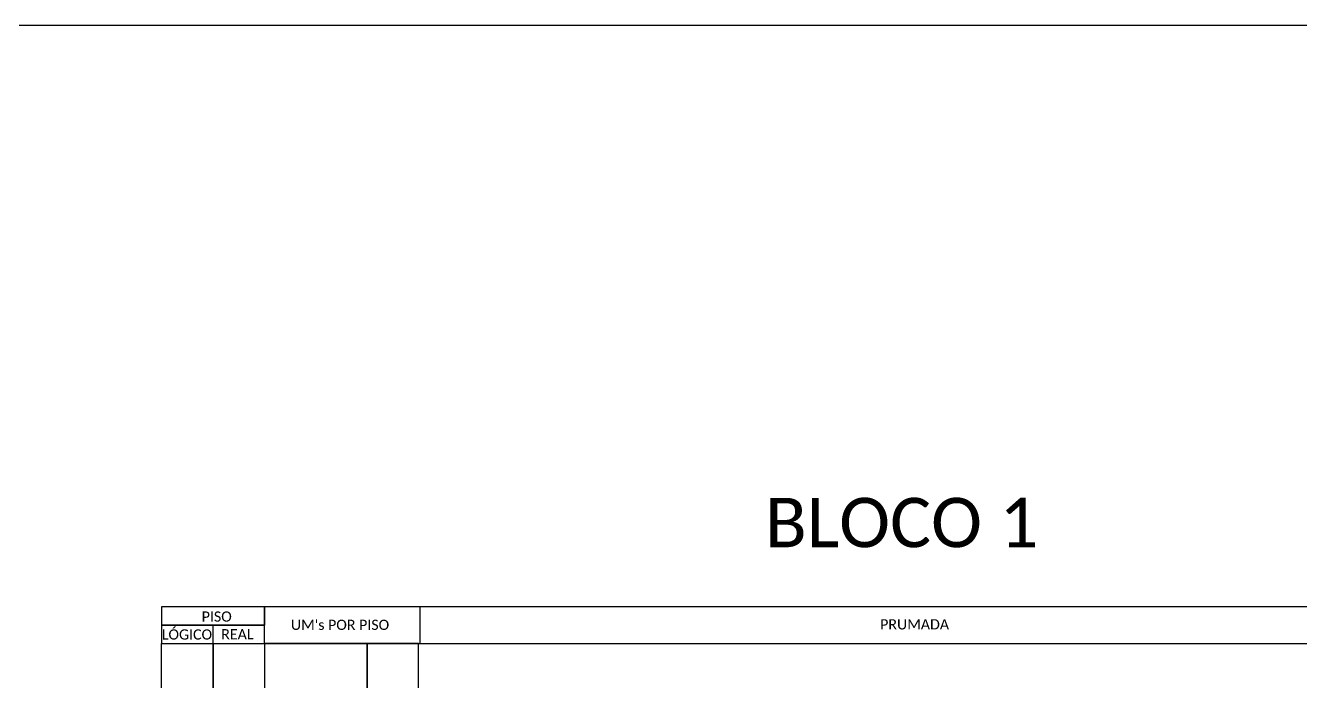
# Model space of a CAD drawing. Extents: x -89 to 1745, y 705 to 1299.
# Drawn here: x 1113.4 to 1320.1, y 1192.8 to 1299 of the extents above; entities that cross this region are included whole.
import ezdxf

# ---------------------------------------------------------------- set-up
doc = ezdxf.new("R2010")
doc.units = 0
doc.styles.add('WMF-Calibri0', font='calibri.ttf')

msp = doc.modelspace()

# ---------------------------------------------------------------- linework, layer by layer
for points in [[(906.72, 705.02), (1745.28, 705.02), (1745.28, 1299.02), (906.72, 1299.02), (906.72, 705.02)], [(1152.14, 1198.9), (1347.49, 1198.9), (1347.49, 1204.83), (1152.14, 1204.83), (1152.14, 1204.83), (1152.14, 1201.86)], [(1177.38, 1198.9), (1177.38, 1204.83)], [(1143.81, 1198.9), (1143.81, 1201.86)]]:
    msp.add_lwpolyline(points)
for points in [[(1135.47, 1201.86), (1152.14, 1201.86), (1152.14, 1204.83), (1135.47, 1204.83)], [(1135.47, 1198.9), (1152.14, 1198.9), (1152.14, 1201.86), (1135.47, 1201.86)], [(1135.47, 1198.9), (1143.81, 1198.9), (1143.81, 1175.33), (1135.47, 1175.33)], [(1143.81, 1198.9), (1152.14, 1198.9), (1152.14, 1175.33), (1143.81, 1175.33)], [(1168.8, 1198.9), (1152.14, 1198.9), (1152.14, 1175.33), (1168.8, 1175.33)], [(1177.13, 1198.9), (1168.8, 1198.9), (1168.8, 1175.33), (1177.13, 1175.33)], [(1177.13, 1198.9), (1322.5, 1198.9), (1322.5, 1175.33), (1177.13, 1175.33)]]:
    msp.add_lwpolyline(points, close=True)

# ---------------------------------------------------------------- texts
at = {"style": 'WMF-Calibri0'}
for s, height, p in [('BLOCO 1', 8, (1233.28, 1214.51)), ('     PISO', 1.656, (1139.05, 1202.45)), ('  LÓGICO', 1.656, (1134.33, 1199.55)), ('    REAL', 1.656, (1142.8, 1199.59)), ("UM's POR PISO", 1.656, (1156.43, 1201.11)), ('PRUMADA', 1.656, (1251.95, 1201.19))]:
    msp.add_text(s, height=height, dxfattribs=at).set_placement(p)

doc.saveas('drawing.dxf')
